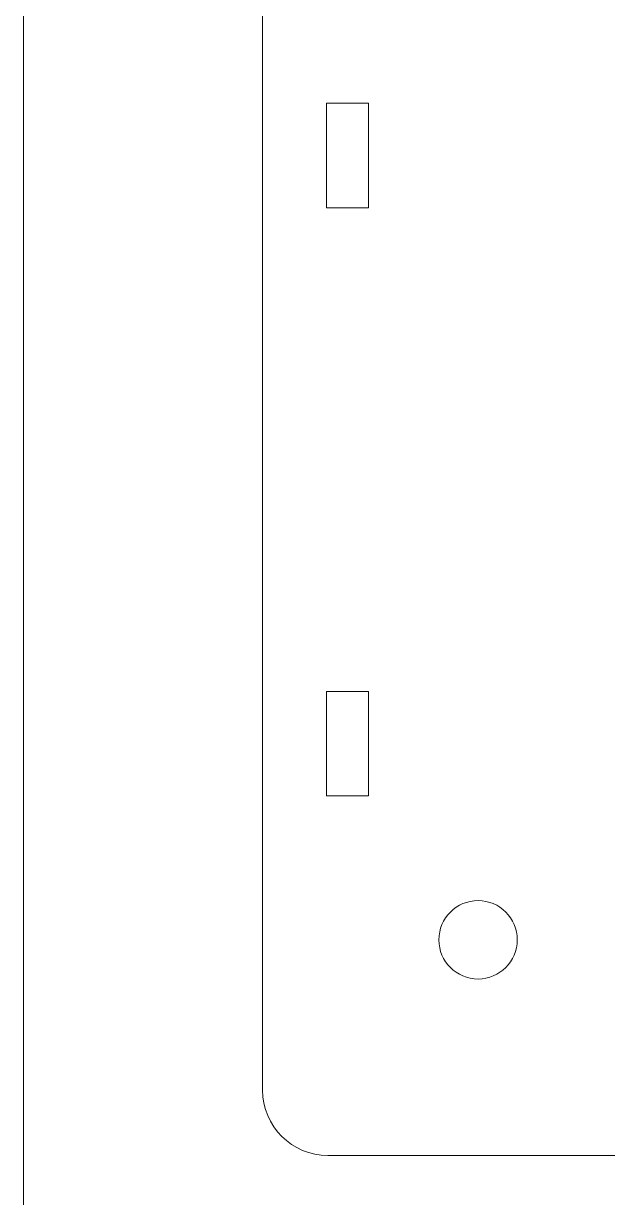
# Model space of a CAD drawing. Header units: inches. Extents: x 15 to 785, y -665 to -15.
# Drawn here: x 15 to 59.7, y -196 to -106.2 of the extents above; entities that cross this region are included whole.
import ezdxf

# ---------------------------------------------------------------- set-up
doc = ezdxf.new("R2010")
doc.units = ezdxf.units.IN
doc.header["$MEASUREMENT"] = 0
doc.layers.add('Layer 1', color=7, linetype='Continuous')

# ---------------------------------------------------------------- blocks, each defined once
blk = doc.blocks.new('block 2')
at = {"layer": 'Layer 1', "color": 179, "lineweight": 9, "true_color": 0x231f20}
blk.add_open_spline([(785, -570), (785, -578.284), (778.285, -585), (770.001, -585), (770.001, -585), (30.001, -585), (30.001, -585), (21.716, -585), (15.001, -578.284), (15.001, -570), (15.001, -570), (15.001, -30), (15.001, -30), (15.001, -21.716), (21.716, -15), (30.001, -15), (30.001, -15), (770.001, -15), (770.001, -15), (778.285, -15), (785, -21.716), (785, -30), (785, -30), (785, -570), (785, -570)], degree=3, knots=[0, 0, 0, 0, 1, 1, 1, 2, 2, 2, 3, 3, 3, 4, 4, 4, 5, 5, 5, 6, 6, 6, 7, 7, 7, 8, 8, 8, 8], dxfattribs=at)

msp = doc.modelspace()

# ---------------------------------------------------------------- linework, layer by layer
at = {"layer": 'Layer 1', "color": 179, "lineweight": 9, "true_color": 0x231f20}
for points in [[(38.212, -120.298), (38.212, -112.298), (41.413, -112.298), (41.413, -120.298), (38.212, -120.298)], [(38.212, -165.298), (38.212, -157.297), (41.413, -157.297), (41.413, -165.298), (38.212, -165.298)]]:
    msp.add_lwpolyline(points, dxfattribs=at)
for points, knots in [([(186.312, -187.797), (186.312, -187.797), (186.312, -44.798), (186.312, -44.798), (186.312, -42.037), (184.073, -39.798), (181.312, -39.798), (181.312, -39.798), (38.312, -39.798), (38.312, -39.798), (35.551, -39.798), (33.313, -42.037), (33.313, -44.798), (33.313, -44.798), (33.313, -187.797), (33.313, -187.797), (33.313, -190.558), (35.551, -192.798), (38.312, -192.798), (38.312, -192.798), (181.312, -192.798), (181.312, -192.798), (184.073, -192.798), (186.312, -190.558), (186.312, -187.797)], [0, 0, 0, 0, 1, 1, 1, 2, 2, 2, 3, 3, 3, 4, 4, 4, 5, 5, 5, 6, 6, 6, 7, 7, 7, 8, 8, 8, 8]), ([(49.812, -173.298), (51.469, -173.298), (52.812, -174.641), (52.812, -176.298), (52.812, -177.954), (51.469, -179.298), (49.812, -179.298), (48.156, -179.298), (46.812, -177.954), (46.812, -176.298), (46.812, -174.641), (48.156, -173.298), (49.812, -173.298)], [0, 0, 0, 0, 1, 1, 1, 2, 2, 2, 3, 3, 3, 4, 4, 4, 4])]:
    msp.add_open_spline(points, degree=3, knots=knots, dxfattribs=at)

# ---------------------------------------------------------------- block references
at = {"layer": 'Layer 1'}
msp.add_blockref('block 2', (0, 0), dxfattribs=at)

doc.saveas('drawing.dxf')
